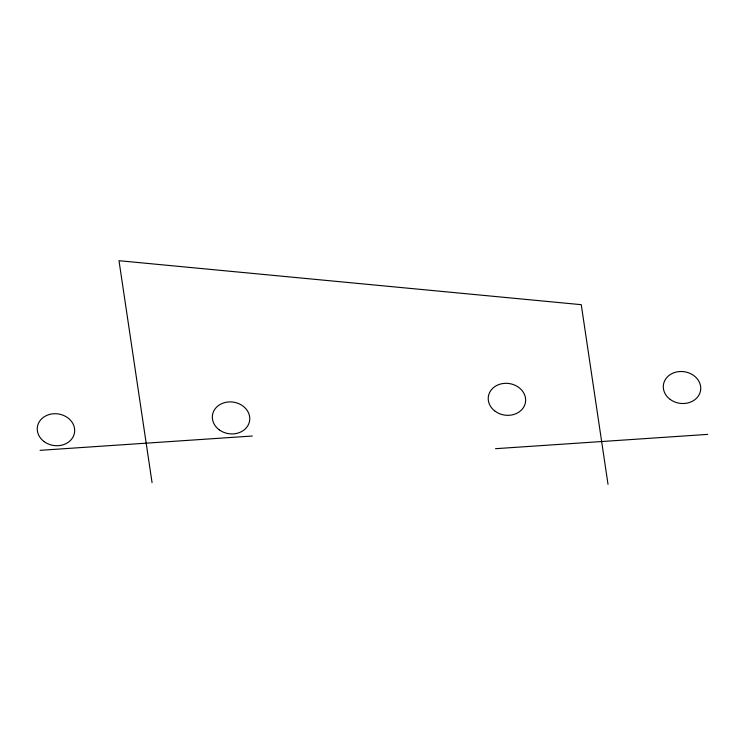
<?xml version="1.0" encoding="UTF-8"?>
<svg xmlns="http://www.w3.org/2000/svg" width="745" height="745" viewBox="0 0 745 745"><rect width="100%" height="100%" fill="white"/><g stroke="black" fill="none" stroke-linecap="round" stroke-linejoin="round"><path stroke-width="1.12" d="M40.072 450.325L252.285 436.021M495.527 448.686L707.75 434.382M608.013 484.297L581.258 304.677L118.995 260.703L152.055 482.63M670.221 399.441A18.783 15.943 8.7 0 0 700.505 390.818A18.783 15.943 8.7 0 0 675.324 372.295A18.783 15.943 8.7 0 0 670.221 399.441M495.136 411.24A18.783 15.943 8.7 0 0 525.421 402.617A18.783 15.943 8.7 0 0 500.249 384.103A18.783 15.943 8.7 0 0 495.136 411.24M219.254 429.837A18.783 15.943 8.7 0 0 249.538 421.214A18.783 15.943 8.7 0 0 224.357 402.691A18.783 15.943 8.7 0 0 219.254 429.837M44.169 441.636A18.783 15.943 8.7 0 0 74.453 433.013A18.783 15.943 8.7 0 0 49.282 414.499A18.783 15.943 8.7 0 0 44.169 441.636"/></g></svg>
